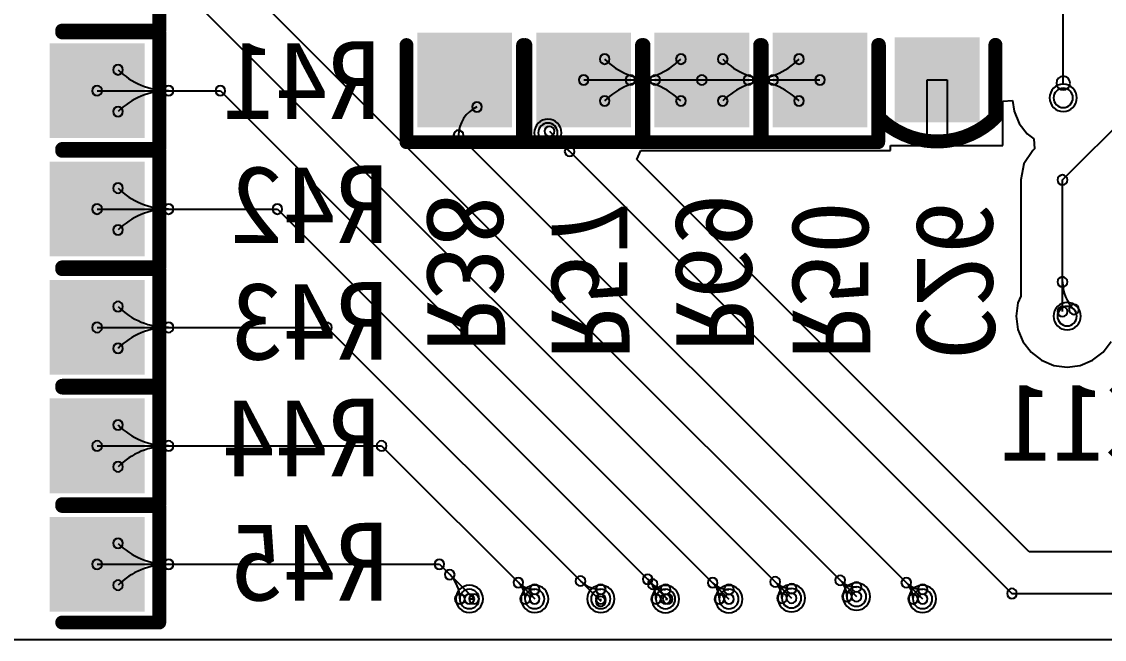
# Model space of a CAD drawing. Header units: inches. Extents: x 32166 to 34772, y 2386 to 4229.
# Drawn here: x 33564.4 to 33624.6, y 3073.3 to 3107.7 of the extents above; entities that cross this region are included whole.
import ezdxf

# ---------------------------------------------------------------- set-up
doc = ezdxf.new("R2010")
doc.units = ezdxf.units.IN
doc.header["$LTSCALE"] = 0.64311
doc.header["$MEASUREMENT"] = 0
for name, color, linetype in [('BOTTOMLAYER', 5, 'CONTINUOUS'), ('BOTTOMOVERLAY', 54, 'CONTINUOUS'), ('BOTTOMPASTE', 16, 'CONTINUOUS'), ('BOTTOMSOLDER', 6, 'CONTINUOUS'), ('KEEPOUTLAYER', 6, 'CONTINUOUS'), ('MULTILAYER', 9, 'CONTINUOUS')]:
    doc.layers.add(name, color=color, linetype=linetype)
doc.styles.get("Standard").update_dxf_attribs({"font": 'txt', "width": 0.8})

msp = doc.modelspace()

# ---------------------------------------------------------------- linework, layer by layer
at = {"layer": 'BOTTOMLAYER'}
for p, q in [((33569.443, 3117.069), (33610.806, 3075.707)), ((33622.254, 3098.879), (33638.928, 3115.554)), ((33622.297, 3104.262), (33622.297, 3113.506)), ((33572.389, 3110.425), (33607.194, 3075.62)), ((33595.642, 3104.435), (33602.209, 3104.435)), ((33602.209, 3104.435), (33608.775, 3104.435)), ((33614.739, 3100.796), (33614.739, 3104.445)), ((33614.739, 3104.445), (33615.836, 3104.445)), ((33615.836, 3104.445), (33615.836, 3100.796)), ((33568.599, 3103.841), (33575.448, 3103.841)), ((33575.448, 3103.841), (33603.716, 3075.573)), ((33618.936, 3103.264), (33619.483, 3103.3)), ((33618.936, 3100.796), (33618.936, 3103.264)), ((33619.483, 3103.3), (33619.561, 3102.708)), ((33619.561, 3102.708), (33619.844, 3102.025)), ((33593.741, 3101.583), (33619.445, 3075.879)), ((33619.844, 3102.025), (33620.294, 3101.438)), ((33588.687, 3101.367), (33614.477, 3075.577)), ((33620.294, 3101.438), (33620.663, 3101.155)), ((33620.663, 3101.155), (33620.699, 3100.608)), ((33598.602, 3100.005), (33598.812, 3100.512)), ((33598.812, 3100.512), (33612.698, 3100.512)), ((33612.698, 3100.512), (33612.698, 3100.796)), ((33612.698, 3100.796), (33614.739, 3100.796)), ((33615.836, 3100.796), (33618.936, 3100.796)), ((33620.612, 3100.521), (33620.109, 3099.768)), ((33620.699, 3100.608), (33620.612, 3100.521)), ((33620.407, 3078.201), (33598.602, 3100.005)), ((33620.109, 3099.768), (33619.932, 3098.879)), ((33619.932, 3098.879), (33619.932, 3092.411)), ((33622.254, 3091.56), (33622.254, 3098.879)), ((33568.599, 3097.257), (33578.619, 3097.257)), ((33578.619, 3097.257), (33600.304, 3075.573)), ((33619.776, 3092.035), (33619.68, 3091.302)), ((33619.932, 3092.411), (33619.776, 3092.035)), ((33619.68, 3091.302), (33619.776, 3090.569)), ((33568.599, 3090.674), (33581.366, 3090.674)), ((33581.366, 3090.674), (33596.592, 3075.448)), ((33619.776, 3090.569), (33620.059, 3089.886)), ((33620.059, 3089.886), (33620.509, 3089.299)), ((33624.515, 3089.299), (33624.965, 3089.886)), ((33620.509, 3089.299), (33621.096, 3088.849)), ((33623.928, 3088.849), (33624.515, 3089.299)), ((33621.096, 3088.849), (33621.779, 3088.566)), ((33621.779, 3088.566), (33622.512, 3088.469)), ((33622.512, 3088.469), (33623.245, 3088.566)), ((33623.245, 3088.566), (33623.928, 3088.849)), ((33568.599, 3084.09), (33584.407, 3084.09)), ((33584.407, 3084.09), (33592.92, 3075.577)), ((33653.943, 3078.201), (33620.407, 3078.201)), ((33568.599, 3077.506), (33587.622, 3077.506)), ((33587.622, 3077.506), (33589.551, 3075.577)), ((33619.445, 3075.879), (33661.047, 3075.879)), ((33589.291, 3075.577), (33589.551, 3075.577)), ((33596.592, 3075.448), (33596.592, 3075.577)), ((33600.191, 3075.573), (33600.304, 3075.573))]:
    msp.add_line(p, q, dxfattribs=at)
for centre, radius, start, end in [((33596.806, 3105.598), 0.274, 0, 180), ((33596.806, 3105.598), 0.274, 0, 180), ((33601.045, 3105.598), 0.274, 0, 180), ((33601.045, 3105.598), 0.274, 0, 180), ((33603.373, 3105.598), 0.274, 0, 180), ((33603.373, 3105.598), 0.274, 0, 180), ((33607.611, 3105.598), 0.274, 0, 180), ((33607.611, 3105.598), 0.274, 0, 180), ((33569.763, 3105.005), 0.274, 0, 180), ((33569.763, 3105.005), 0.274, 0, 180), ((33596.806, 3105.598), 0.274, 180, 0), ((33596.806, 3105.598), 0.274, 180, 0), ((33599.616, 3108.408), 3.974, 225, 270), ((33599.616, 3108.408), 3.974, 225, 270), ((33598.235, 3108.408), 3.974, 270, 315), ((33598.235, 3108.408), 3.974, 270, 315), ((33601.045, 3105.598), 0.274, 180, 0), ((33601.045, 3105.598), 0.274, 180, 0), ((33603.373, 3105.598), 0.274, 180, 0), ((33603.373, 3105.598), 0.274, 180, 0), ((33606.182, 3108.408), 3.974, 225, 270), ((33606.182, 3108.408), 3.974, 225, 270), ((33604.802, 3108.408), 3.974, 270, 315), ((33604.802, 3108.408), 3.974, 270, 315), ((33607.611, 3105.598), 0.274, 180, 0), ((33607.611, 3105.598), 0.274, 180, 0), ((33569.763, 3105.005), 0.274, 180, 0), ((33569.763, 3105.005), 0.274, 180, 0), ((33572.573, 3107.815), 3.974, 225, 270), ((33572.573, 3107.815), 3.974, 225, 270), ((33595.642, 3104.435), 0.274, 0, 180), ((33598.235, 3104.435), 0.274, 0, 180), ((33598.235, 3104.435), 0.274, 0, 180), ((33598.235, 3104.435), 0.274, 0, 180), ((33598.235, 3104.435), 0.274, 0, 180), ((33599.616, 3104.435), 0.274, 0, 180), ((33599.616, 3104.435), 0.274, 0, 180), ((33599.616, 3104.435), 0.274, 0, 180), ((33599.616, 3104.435), 0.274, 0, 180), ((33602.209, 3104.435), 0.274, 0, 180), ((33602.209, 3104.435), 0.274, 0, 180), ((33604.802, 3104.435), 0.274, 0, 180), ((33604.802, 3104.435), 0.274, 0, 180), ((33604.802, 3104.435), 0.274, 0, 180), ((33604.802, 3104.435), 0.274, 0, 180), ((33606.182, 3104.435), 0.274, 0, 180), ((33606.182, 3104.435), 0.274, 0, 180), ((33606.182, 3104.435), 0.274, 0, 180), ((33606.182, 3104.435), 0.274, 0, 180), ((33608.775, 3104.435), 0.274, 0, 180), ((33622.297, 3104.262), 0.378, 0, 180), ((33568.599, 3103.841), 0.274, 0, 180), ((33572.573, 3103.841), 0.274, 0, 180), ((33572.573, 3103.841), 0.274, 0, 180), ((33572.573, 3103.841), 0.274, 0, 180), ((33572.573, 3103.841), 0.274, 0, 180), ((33575.448, 3103.841), 0.274, 0, 180), ((33575.448, 3103.841), 0.274, 0, 180), ((33595.642, 3104.435), 0.274, 180, 0), ((33599.616, 3100.461), 3.974, 90, 135), ((33599.616, 3100.461), 3.974, 90, 135), ((33598.235, 3104.435), 0.274, 180, 0), ((33598.235, 3104.435), 0.274, 180, 0), ((33598.235, 3104.435), 0.274, 180, 0), ((33598.235, 3104.435), 0.274, 180, 0), ((33598.235, 3100.461), 3.974, 45, 90), ((33598.235, 3100.461), 3.974, 45, 90), ((33599.616, 3104.435), 0.274, 180, 0), ((33599.616, 3104.435), 0.274, 180, 0), ((33599.616, 3104.435), 0.274, 180, 0), ((33599.616, 3104.435), 0.274, 180, 0), ((33602.209, 3104.435), 0.274, 180, 0), ((33602.209, 3104.435), 0.274, 180, 0), ((33606.182, 3100.461), 3.974, 90, 135), ((33606.182, 3100.461), 3.974, 90, 135), ((33604.802, 3104.435), 0.274, 180, 0), ((33604.802, 3104.435), 0.274, 180, 0), ((33604.802, 3104.435), 0.274, 180, 0), ((33604.802, 3104.435), 0.274, 180, 0), ((33604.802, 3100.461), 3.974, 45, 90), ((33604.802, 3100.461), 3.974, 45, 90), ((33606.182, 3104.435), 0.274, 180, 0), ((33606.182, 3104.435), 0.274, 180, 0), ((33606.182, 3104.435), 0.274, 180, 0), ((33606.182, 3104.435), 0.274, 180, 0), ((33608.775, 3104.435), 0.274, 180, 0), ((33622.297, 3103.441), 0.54, 0, 180), ((33622.297, 3104.262), 0.378, 180, 0), ((33568.599, 3103.841), 0.274, 180, 0), ((33572.573, 3099.867), 3.974, 90, 135), ((33572.573, 3099.867), 3.974, 90, 135), ((33572.573, 3103.841), 0.274, 180, 0), ((33572.573, 3103.841), 0.274, 180, 0), ((33572.573, 3103.841), 0.274, 180, 0), ((33572.573, 3103.841), 0.274, 180, 0), ((33575.448, 3103.841), 0.274, 180, 0), ((33575.448, 3103.841), 0.274, 180, 0), ((33596.806, 3103.271), 0.274, 0, 180), ((33596.806, 3103.271), 0.274, 0, 180), ((33601.045, 3103.271), 0.274, 0, 180), ((33601.045, 3103.271), 0.274, 0, 180), ((33603.373, 3103.271), 0.274, 0, 180), ((33603.373, 3103.271), 0.274, 0, 180), ((33607.611, 3103.271), 0.274, 0, 180), ((33607.611, 3103.271), 0.274, 0, 180), ((33622.297, 3103.441), 0.54, 180, 0), ((33569.763, 3102.677), 0.274, 0, 180), ((33569.763, 3102.677), 0.274, 0, 180), ((33590.429, 3101.348), 1.742, 114.33714, 180.00014), ((33589.711, 3102.935), 0.274, 0, 180), ((33589.711, 3102.935), 0.274, 180, 0), ((33596.806, 3103.271), 0.274, 180, 0), ((33596.806, 3103.271), 0.274, 180, 0), ((33601.045, 3103.271), 0.274, 180, 0), ((33601.045, 3103.271), 0.274, 180, 0), ((33603.373, 3103.271), 0.274, 180, 0), ((33603.373, 3103.271), 0.274, 180, 0), ((33607.611, 3103.271), 0.274, 180, 0), ((33607.611, 3103.271), 0.274, 180, 0), ((33569.763, 3102.677), 0.274, 180, 0), ((33569.763, 3102.677), 0.274, 180, 0), ((33588.687, 3101.367), 0.274, 0, 180), ((33588.687, 3101.348), 0.274, 0, 180), ((33593.655, 3101.497), 0.54, 0, 180), ((33593.741, 3101.583), 0.274, 0, 180), ((33593.741, 3101.583), 0.274, 180, 0), ((33588.687, 3101.367), 0.274, 180, 0), ((33588.687, 3101.348), 0.274, 180, 0), ((33593.655, 3101.497), 0.54, 180, 0), ((33593.655, 3100.966), 0.274, 0, 180), ((33593.655, 3100.966), 0.274, 0, 180), ((33593.655, 3100.966), 0.274, 180, 0), ((33593.655, 3100.966), 0.274, 180, 0), ((33593.655, 3099.266), 1.7, 44.99975, 89.99975), ((33593.655, 3099.266), 1.7, 44.99975, 89.99975), ((33594.857, 3100.468), 0.274, 0, 180), ((33594.857, 3100.468), 0.274, 0, 180), ((33594.857, 3100.468), 0.274, 180, 0), ((33594.857, 3100.468), 0.274, 180, 0), ((33622.254, 3098.879), 0.274, 0, 180), ((33622.254, 3098.879), 0.274, 0, 180), ((33569.763, 3098.421), 0.274, 0, 180), ((33569.763, 3098.421), 0.274, 0, 180), ((33622.254, 3098.879), 0.274, 180, 0), ((33622.254, 3098.879), 0.274, 180, 0), ((33569.763, 3098.421), 0.274, 180, 0), ((33569.763, 3098.421), 0.274, 180, 0), ((33572.573, 3101.231), 3.974, 225, 270), ((33572.573, 3101.231), 3.974, 225, 270), ((33568.599, 3097.257), 0.274, 0, 180), ((33572.573, 3097.257), 0.274, 0, 180), ((33572.573, 3097.257), 0.274, 0, 180), ((33572.573, 3097.257), 0.274, 0, 180), ((33572.573, 3097.257), 0.274, 0, 180), ((33578.619, 3097.257), 0.274, 0, 180), ((33578.619, 3097.257), 0.274, 0, 180), ((33568.599, 3097.257), 0.274, 180, 0), ((33572.573, 3093.284), 3.974, 90, 135), ((33572.573, 3093.284), 3.974, 90, 135), ((33572.573, 3097.257), 0.274, 180, 0), ((33572.573, 3097.257), 0.274, 180, 0), ((33572.573, 3097.257), 0.274, 180, 0), ((33572.573, 3097.257), 0.274, 180, 0), ((33578.619, 3097.257), 0.274, 180, 0), ((33578.619, 3097.257), 0.274, 180, 0), ((33569.763, 3096.094), 0.274, 0, 180), ((33569.763, 3096.094), 0.274, 0, 180), ((33569.763, 3096.094), 0.274, 180, 0), ((33569.763, 3096.094), 0.274, 180, 0), ((33622.254, 3093.208), 0.274, 0, 180), ((33622.254, 3093.208), 0.274, 0, 180), ((33622.254, 3093.208), 0.274, 180, 0), ((33622.254, 3093.208), 0.274, 180, 0), ((33624.419, 3093.208), 2.165, 180.0002, 225.0002), ((33624.419, 3093.208), 2.165, 180.0002, 225.0002), ((33569.763, 3091.838), 0.274, 0, 180), ((33569.763, 3091.838), 0.274, 0, 180), ((33622.888, 3091.677), 0.274, 0, 180), ((33622.888, 3091.677), 0.274, 0, 180), ((33569.763, 3091.838), 0.274, 180, 0), ((33569.763, 3091.838), 0.274, 180, 0), ((33572.573, 3094.647), 3.974, 225, 270), ((33572.573, 3094.647), 3.974, 225, 270), ((33622.512, 3091.302), 0.54, 0, 180), ((33622.512, 3091.302), 0.54, 180, 0), ((33622.254, 3091.56), 0.274, 0, 180), ((33622.254, 3091.56), 0.274, 180, 0), ((33622.888, 3091.677), 0.274, 180, 0), ((33622.888, 3091.677), 0.274, 180, 0), ((33568.599, 3090.674), 0.274, 0, 180), ((33572.573, 3090.674), 0.274, 0, 180), ((33572.573, 3090.674), 0.274, 0, 180), ((33572.573, 3090.674), 0.274, 0, 180), ((33572.573, 3090.674), 0.274, 0, 180), ((33581.366, 3090.674), 0.274, 0, 180), ((33581.366, 3090.674), 0.274, 0, 180), ((33568.599, 3090.674), 0.274, 180, 0), ((33572.573, 3086.7), 3.974, 90, 135), ((33572.573, 3086.7), 3.974, 90, 135), ((33572.573, 3090.674), 0.274, 180, 0), ((33572.573, 3090.674), 0.274, 180, 0), ((33572.573, 3090.674), 0.274, 180, 0), ((33572.573, 3090.674), 0.274, 180, 0), ((33581.366, 3090.674), 0.274, 180, 0), ((33581.366, 3090.674), 0.274, 180, 0), ((33569.763, 3089.51), 0.274, 0, 180), ((33569.763, 3089.51), 0.274, 0, 180), ((33569.763, 3089.51), 0.274, 180, 0), ((33569.763, 3089.51), 0.274, 180, 0), ((33569.763, 3085.254), 0.274, 0, 180), ((33569.763, 3085.254), 0.274, 0, 180), ((33569.763, 3085.254), 0.274, 180, 0), ((33569.763, 3085.254), 0.274, 180, 0), ((33572.573, 3088.064), 3.974, 225, 270), ((33572.573, 3088.064), 3.974, 225, 270), ((33568.599, 3084.09), 0.274, 0, 180), ((33568.599, 3084.09), 0.274, 180, 0), ((33572.573, 3080.116), 3.974, 90, 135), ((33572.573, 3080.116), 3.974, 90, 135), ((33572.573, 3084.09), 0.274, 0, 180), ((33572.573, 3084.09), 0.274, 0, 180), ((33572.573, 3084.09), 0.274, 0, 180), ((33572.573, 3084.09), 0.274, 0, 180), ((33572.573, 3084.09), 0.274, 180, 0), ((33572.573, 3084.09), 0.274, 180, 0), ((33572.573, 3084.09), 0.274, 180, 0), ((33572.573, 3084.09), 0.274, 180, 0), ((33584.407, 3084.09), 0.274, 0, 180), ((33584.407, 3084.09), 0.274, 0, 180), ((33584.407, 3084.09), 0.274, 180, 0), ((33584.407, 3084.09), 0.274, 180, 0), ((33569.763, 3082.926), 0.274, 0, 180), ((33569.763, 3082.926), 0.274, 0, 180), ((33569.763, 3082.926), 0.274, 180, 0), ((33569.763, 3082.926), 0.274, 180, 0), ((33569.763, 3078.67), 0.274, 0, 180), ((33569.763, 3078.67), 0.274, 0, 180), ((33569.763, 3078.67), 0.274, 180, 0), ((33569.763, 3078.67), 0.274, 180, 0), ((33572.573, 3081.48), 3.974, 225, 270), ((33572.573, 3081.48), 3.974, 225, 270), ((33568.599, 3077.506), 0.274, 0, 180), ((33568.599, 3077.506), 0.274, 180, 0), ((33572.573, 3073.533), 3.974, 90, 135), ((33572.573, 3073.533), 3.974, 90, 135), ((33572.573, 3077.506), 0.274, 0, 180), ((33572.573, 3077.506), 0.274, 0, 180), ((33572.573, 3077.506), 0.274, 0, 180), ((33572.573, 3077.506), 0.274, 0, 180), ((33572.573, 3077.506), 0.274, 180, 0), ((33572.573, 3077.506), 0.274, 180, 0), ((33572.573, 3077.506), 0.274, 180, 0), ((33572.573, 3077.506), 0.274, 180, 0), ((33587.622, 3077.506), 0.274, 0, 180), ((33587.622, 3077.506), 0.274, 0, 180), ((33587.622, 3077.506), 0.274, 180, 0), ((33587.622, 3077.506), 0.274, 180, 0), ((33588.2, 3076.928), 0.274, 0, 180), ((33588.2, 3076.928), 0.274, 0, 180), ((33588.2, 3076.928), 0.274, 180, 0), ((33588.2, 3076.928), 0.274, 180, 0), ((33586.849, 3075.577), 1.911, 0.00024, 45.00024), ((33586.849, 3075.577), 1.911, 0.00024, 45.00024), ((33595.465, 3076.575), 0.274, 0, 180), ((33595.465, 3076.575), 0.274, 0, 180), ((33599.205, 3076.671), 0.274, 0, 180), ((33599.205, 3076.671), 0.274, 0, 180), ((33609.898, 3076.614), 0.274, 0, 180), ((33609.898, 3076.614), 0.274, 0, 180), ((33609.898, 3076.614), 0.274, 0, 180), ((33609.898, 3076.614), 0.274, 0, 180), ((33569.763, 3076.343), 0.274, 0, 180), ((33569.763, 3076.343), 0.274, 0, 180), ((33569.763, 3076.343), 0.274, 180, 0), ((33569.763, 3076.343), 0.274, 180, 0), ((33592.013, 3076.484), 0.274, 0, 180), ((33592.013, 3076.484), 0.274, 0, 180), ((33592.013, 3076.484), 0.274, 0, 180), ((33592.013, 3076.484), 0.274, 0, 180), ((33592.013, 3076.484), 0.274, 180, 0), ((33592.013, 3076.484), 0.274, 180, 0), ((33592.013, 3076.484), 0.274, 180, 0), ((33592.013, 3076.484), 0.274, 180, 0), ((33591.106, 3075.577), 1.283, 0.00037, 45.00037), ((33592.92, 3077.391), 1.283, 224.99963, 269.99963), ((33592.92, 3077.391), 1.283, 224.99963, 269.99963), ((33591.106, 3075.577), 1.283, 0.00037, 45.00037), ((33592.92, 3076.108), 0.274, 0, 180), ((33592.92, 3076.108), 0.274, 0, 180), ((33595.465, 3076.575), 0.274, 180, 0), ((33595.465, 3076.575), 0.274, 180, 0), ((33596.592, 3077.702), 1.594, 224.99995, 269.99995), ((33596.592, 3077.702), 1.594, 224.99995, 269.99995), ((33596.592, 3076.108), 0.274, 0, 180), ((33596.592, 3076.108), 0.274, 0, 180), ((33599.205, 3076.671), 0.274, 180, 0), ((33599.205, 3076.671), 0.274, 180, 0), ((33599.476, 3076.4), 0.274, 0, 180), ((33599.476, 3076.4), 0.274, 0, 180), ((33599.476, 3076.4), 0.274, 180, 0), ((33599.476, 3076.4), 0.274, 180, 0), ((33598.106, 3075.573), 1.554, 0.00003, 45.00003), ((33598.106, 3075.573), 1.554, 0.00003, 45.00003), ((33600.191, 3077.116), 1.012, 225.00049, 270.00049), ((33600.191, 3077.116), 1.012, 225.00049, 270.00049), ((33600.191, 3076.104), 0.274, 0, 180), ((33600.191, 3076.104), 0.274, 0, 180), ((33602.809, 3076.48), 0.274, 0, 180), ((33602.809, 3076.48), 0.274, 0, 180), ((33602.809, 3076.48), 0.274, 0, 180), ((33602.809, 3076.48), 0.274, 0, 180), ((33602.809, 3076.48), 0.274, 180, 0), ((33602.809, 3076.48), 0.274, 180, 0), ((33602.809, 3076.48), 0.274, 180, 0), ((33602.809, 3076.48), 0.274, 180, 0), ((33601.902, 3075.573), 1.283, 0.00037, 45.00037), ((33603.716, 3077.387), 1.283, 224.99963, 269.99963), ((33603.716, 3077.387), 1.283, 224.99963, 269.99963), ((33601.902, 3075.573), 1.283, 0.00037, 45.00037), ((33603.716, 3076.104), 0.274, 0, 180), ((33603.716, 3076.104), 0.274, 0, 180), ((33606.287, 3076.527), 0.274, 0, 180), ((33606.287, 3076.527), 0.274, 0, 180), ((33606.287, 3076.527), 0.274, 0, 180), ((33606.287, 3076.527), 0.274, 0, 180), ((33606.287, 3076.527), 0.274, 180, 0), ((33606.287, 3076.527), 0.274, 180, 0), ((33606.287, 3076.527), 0.274, 180, 0), ((33606.287, 3076.527), 0.274, 180, 0), ((33605.38, 3075.62), 1.283, 0.00037, 45.00037), ((33607.194, 3077.434), 1.283, 224.99963, 269.99963), ((33607.194, 3077.434), 1.283, 224.99963, 269.99963), ((33605.38, 3075.62), 1.283, 0.00037, 45.00037), ((33607.194, 3076.152), 0.274, 0, 180), ((33607.194, 3076.152), 0.274, 0, 180), ((33609.898, 3076.614), 0.274, 180, 0), ((33609.898, 3076.614), 0.274, 180, 0), ((33609.898, 3076.614), 0.274, 180, 0), ((33609.898, 3076.614), 0.274, 180, 0), ((33608.991, 3075.707), 1.283, 0.00037, 45.00037), ((33610.806, 3077.521), 1.283, 224.99963, 269.99963), ((33610.806, 3077.521), 1.283, 224.99963, 269.99963), ((33608.991, 3075.707), 1.283, 0.00037, 45.00037), ((33610.806, 3075.707), 0.54, 0, 180), ((33610.806, 3076.238), 0.274, 0, 180), ((33610.806, 3076.238), 0.274, 0, 180), ((33613.57, 3076.484), 0.274, 0, 180), ((33613.57, 3076.484), 0.274, 0, 180), ((33613.57, 3076.484), 0.274, 180, 0), ((33613.57, 3076.484), 0.274, 180, 0), ((33614.477, 3077.391), 1.283, 224.99963, 269.99963), ((33612.663, 3075.577), 1.283, 0.00037, 45.00037), ((33614.477, 3076.108), 0.274, 0, 180), ((33588.76, 3075.577), 0.274, 0, 180), ((33588.76, 3075.577), 0.274, 0, 180), ((33589.291, 3075.577), 0.54, 0, 180), ((33589.291, 3075.577), 0.274, 0, 180), ((33589.551, 3075.577), 0.274, 0, 180), ((33589.551, 3075.577), 0.274, 0, 180), ((33592.389, 3075.577), 0.274, 0, 180), ((33592.389, 3075.577), 0.274, 0, 180), ((33592.92, 3075.577), 0.54, 0, 180), ((33592.92, 3076.108), 0.274, 180, 0), ((33592.92, 3076.108), 0.274, 180, 0), ((33592.92, 3075.577), 0.274, 0, 180), ((33596.592, 3075.577), 0.54, 0, 180), ((33596.592, 3076.108), 0.274, 180, 0), ((33596.592, 3076.108), 0.274, 180, 0), ((33596.592, 3075.577), 0.274, 0, 180), ((33596.592, 3075.448), 0.274, 0, 180), ((33596.592, 3075.448), 0.274, 0, 180), ((33599.66, 3075.573), 0.274, 0, 180), ((33599.66, 3075.573), 0.274, 0, 180), ((33600.191, 3075.573), 0.54, 0, 180), ((33600.191, 3076.104), 0.274, 180, 0), ((33600.191, 3076.104), 0.274, 180, 0), ((33600.191, 3075.573), 0.274, 0, 180), ((33600.304, 3075.573), 0.274, 0, 180), ((33600.304, 3075.573), 0.274, 0, 180), ((33603.185, 3075.573), 0.274, 0, 180), ((33603.185, 3075.573), 0.274, 0, 180), ((33603.716, 3075.573), 0.54, 0, 180), ((33603.716, 3076.104), 0.274, 180, 0), ((33603.716, 3076.104), 0.274, 180, 0), ((33603.716, 3075.573), 0.274, 0, 180), ((33606.663, 3075.62), 0.274, 0, 180), ((33606.663, 3075.62), 0.274, 0, 180), ((33607.194, 3075.62), 0.54, 0, 180), ((33607.194, 3076.152), 0.274, 180, 0), ((33607.194, 3076.152), 0.274, 180, 0), ((33607.194, 3075.62), 0.274, 0, 180), ((33610.274, 3075.707), 0.274, 0, 180), ((33610.274, 3075.707), 0.274, 0, 180), ((33610.274, 3075.707), 0.274, 180, 0), ((33610.274, 3075.707), 0.274, 180, 0), ((33610.806, 3075.707), 0.54, 180, 0), ((33610.806, 3076.238), 0.274, 180, 0), ((33610.806, 3076.238), 0.274, 180, 0), ((33610.806, 3075.707), 0.274, 0, 180), ((33610.806, 3075.707), 0.274, 180, 0), ((33613.946, 3075.577), 0.274, 0, 180), ((33614.477, 3075.577), 0.54, 0, 180), ((33614.477, 3076.108), 0.274, 180, 0), ((33614.477, 3075.577), 0.274, 0, 180), ((33619.445, 3075.879), 0.274, 0, 180), ((33619.445, 3075.879), 0.274, 0, 180), ((33619.445, 3075.879), 0.274, 180, 0), ((33619.445, 3075.879), 0.274, 180, 0), ((33588.76, 3075.577), 0.274, 180, 0), ((33588.76, 3075.577), 0.274, 180, 0), ((33589.291, 3075.577), 0.54, 180, 0), ((33589.291, 3075.577), 0.274, 180, 0), ((33589.551, 3075.577), 0.274, 180, 0), ((33589.551, 3075.577), 0.274, 180, 0), ((33592.389, 3075.577), 0.274, 180, 0), ((33592.389, 3075.577), 0.274, 180, 0), ((33592.92, 3075.577), 0.54, 180, 0), ((33592.92, 3075.577), 0.274, 180, 0), ((33596.592, 3075.577), 0.54, 180, 0), ((33596.592, 3075.577), 0.274, 180, 0), ((33596.592, 3075.448), 0.274, 180, 0), ((33596.592, 3075.448), 0.274, 180, 0), ((33599.66, 3075.573), 0.274, 180, 0), ((33599.66, 3075.573), 0.274, 180, 0), ((33600.191, 3075.573), 0.54, 180, 0), ((33600.191, 3075.573), 0.274, 180, 0), ((33600.304, 3075.573), 0.274, 180, 0), ((33600.304, 3075.573), 0.274, 180, 0), ((33603.185, 3075.573), 0.274, 180, 0), ((33603.185, 3075.573), 0.274, 180, 0), ((33603.716, 3075.573), 0.54, 180, 0), ((33603.716, 3075.573), 0.274, 180, 0), ((33606.663, 3075.62), 0.274, 180, 0), ((33606.663, 3075.62), 0.274, 180, 0), ((33607.194, 3075.62), 0.54, 180, 0), ((33607.194, 3075.62), 0.274, 180, 0), ((33613.946, 3075.577), 0.274, 180, 0), ((33614.477, 3075.577), 0.54, 180, 0), ((33614.477, 3075.577), 0.274, 180, 0)]:
    msp.add_arc(centre, radius, start, end, dxfattribs=at)
for points in [[(33586.838, 3106.629), (33586.838, 3102.24), (33591.227, 3106.629), (33591.227, 3102.24)], [(33597.837, 3102.24), (33597.837, 3106.629), (33593.448, 3102.24), (33593.448, 3106.629)], [(33604.403, 3102.24), (33604.403, 3106.629), (33600.014, 3102.24), (33600.014, 3106.629)], [(33610.97, 3102.24), (33610.97, 3106.629), (33606.581, 3102.24), (33606.581, 3106.629)], [(33613.367, 3106.364), (33613.367, 3102.524), (33617.208, 3106.364), (33617.208, 3102.524)], [(33566.405, 3101.647), (33570.794, 3101.647), (33566.405, 3106.036), (33570.794, 3106.036)], [(33566.405, 3095.063), (33570.794, 3095.063), (33566.405, 3099.452), (33570.794, 3099.452)], [(33566.405, 3088.479), (33570.794, 3088.479), (33566.405, 3092.868), (33570.794, 3092.868)], [(33566.405, 3081.895), (33570.794, 3081.895), (33566.405, 3086.285), (33570.794, 3086.285)], [(33566.405, 3075.312), (33570.794, 3075.312), (33566.405, 3079.701), (33570.794, 3079.701)]]:
    msp.add_solid(points, dxfattribs=at)
at = {"layer": 'BOTTOMOVERLAY'}
for points, const_width in [([(33572.055, 3107.185), (33572.055, 3113.665)], 0.768), ([(33566.655, 3107.185), (33572.055, 3107.185)], 0.768), ([(33566.655, 3107.081), (33572.055, 3107.081)], 0.768), ([(33572.055, 3100.601), (33572.055, 3107.081)], 0.768), ([(33585.793, 3100.979), (33585.793, 3106.379)], 0.768), ([(33592.273, 3100.979), (33592.273, 3106.379)], 0.768), ([(33592.402, 3100.979), (33592.402, 3106.379)], 0.768), ([(33598.882, 3100.979), (33598.882, 3106.379)], 0.768), ([(33598.969, 3100.979), (33598.969, 3106.379)], 0.768), ([(33605.449, 3100.979), (33605.449, 3106.379)], 0.768), ([(33605.535, 3100.979), (33605.535, 3106.379)], 0.768), ([(33612.015, 3100.979), (33612.015, 3106.379)], 0.768), ([(33612.047, 3102.358), (33612.047, 3106.388)], 0.778), ([(33618.527, 3102.358), (33618.527, 3106.388)], 0.778), ([(33566.655, 3100.601), (33572.055, 3100.601)], 0.768), ([(33585.793, 3100.979), (33592.273, 3100.979)], 0.768), ([(33592.402, 3100.979), (33598.882, 3100.979)], 0.768), ([(33598.969, 3100.979), (33605.449, 3100.979)], 0.768), ([(33605.535, 3100.979), (33612.015, 3100.979)], 0.768), ([(33566.655, 3100.497), (33572.055, 3100.497)], 0.768), ([(33572.055, 3094.017), (33572.055, 3100.497)], 0.768), ([(33566.655, 3094.017), (33572.055, 3094.017)], 0.768), ([(33566.655, 3093.914), (33572.055, 3093.914)], 0.768), ([(33572.055, 3087.434), (33572.055, 3093.914)], 0.768), ([(33566.655, 3087.434), (33572.055, 3087.434)], 0.768), ([(33566.655, 3087.33), (33572.055, 3087.33)], 0.768), ([(33572.055, 3080.85), (33572.055, 3087.33)], 0.768), ([(33566.655, 3080.85), (33572.055, 3080.85)], 0.768), ([(33566.655, 3080.746), (33572.055, 3080.746)], 0.768), ([(33572.055, 3074.266), (33572.055, 3080.746)], 0.768), ([(33566.655, 3074.266), (33572.055, 3074.266)], 0.768)]:
    msp.add_lwpolyline(points, dxfattribs=dict(at, const_width=const_width))
for points, const_width in [([(33566.655, 3106.993, 1), (33566.655, 3107.377, 1)], 0.384), ([(33572.055, 3106.993, 1), (33572.055, 3107.377, 1)], 0.384), ([(33572.055, 3106.993, 1), (33572.055, 3107.377, 1)], 0.384), ([(33566.655, 3106.889, 1), (33566.655, 3107.273, 1)], 0.384), ([(33572.055, 3106.889, 1), (33572.055, 3107.273, 1)], 0.384), ([(33572.055, 3106.889, 1), (33572.055, 3107.273, 1)], 0.384), ([(33585.601, 3106.379, 1), (33585.985, 3106.379, 1)], 0.384), ([(33592.081, 3106.379, 1), (33592.465, 3106.379, 1)], 0.384), ([(33592.594, 3106.379, 1), (33592.21, 3106.379, 1)], 0.384), ([(33599.074, 3106.379, 1), (33598.69, 3106.379, 1)], 0.384), ([(33599.161, 3106.379, 1), (33598.777, 3106.379, 1)], 0.384), ([(33605.641, 3106.379, 1), (33605.257, 3106.379, 1)], 0.384), ([(33605.727, 3106.379, 1), (33605.343, 3106.379, 1)], 0.384), ([(33612.207, 3106.379, 1), (33611.823, 3106.379, 1)], 0.384), ([(33611.853, 3106.388, 1), (33612.242, 3106.388, 1)], 0.389), ([(33618.333, 3106.388, 1), (33618.722, 3106.388, 1)], 0.389), ([(33611.853, 3102.358, 1), (33612.242, 3102.358, 1)], 0.389), ([(33611.853, 3102.358, 1), (33612.242, 3102.358, 1)], 0.389), ([(33618.333, 3102.358, 1), (33618.722, 3102.358, 1)], 0.389), ([(33618.333, 3102.358, 1), (33618.722, 3102.358, 1)], 0.389), ([(33566.655, 3100.409, 1), (33566.655, 3100.793, 1)], 0.384), ([(33572.055, 3100.409, 1), (33572.055, 3100.793, 1)], 0.384), ([(33572.055, 3100.409, 1), (33572.055, 3100.793, 1)], 0.384), ([(33585.601, 3100.979, 1), (33585.985, 3100.979, 1)], 0.384), ([(33585.601, 3100.979, 1), (33585.985, 3100.979, 1)], 0.384), ([(33592.081, 3100.979, 1), (33592.465, 3100.979, 1)], 0.384), ([(33592.081, 3100.979, 1), (33592.465, 3100.979, 1)], 0.384), ([(33592.594, 3100.979, 1), (33592.21, 3100.979, 1)], 0.384), ([(33592.594, 3100.979, 1), (33592.21, 3100.979, 1)], 0.384), ([(33599.074, 3100.979, 1), (33598.69, 3100.979, 1)], 0.384), ([(33599.074, 3100.979, 1), (33598.69, 3100.979, 1)], 0.384), ([(33599.161, 3100.979, 1), (33598.777, 3100.979, 1)], 0.384), ([(33599.161, 3100.979, 1), (33598.777, 3100.979, 1)], 0.384), ([(33605.641, 3100.979, 1), (33605.257, 3100.979, 1)], 0.384), ([(33605.641, 3100.979, 1), (33605.257, 3100.979, 1)], 0.384), ([(33605.727, 3100.979, 1), (33605.343, 3100.979, 1)], 0.384), ([(33605.727, 3100.979, 1), (33605.343, 3100.979, 1)], 0.384), ([(33612.207, 3100.979, 1), (33611.823, 3100.979, 1)], 0.384), ([(33612.207, 3100.979, 1), (33611.823, 3100.979, 1)], 0.384), ([(33566.655, 3100.305, 1), (33566.655, 3100.689, 1)], 0.384), ([(33572.055, 3100.305, 1), (33572.055, 3100.689, 1)], 0.384), ([(33572.055, 3100.305, 1), (33572.055, 3100.689, 1)], 0.384), ([(33566.655, 3093.825, 1), (33566.655, 3094.209, 1)], 0.384), ([(33566.655, 3093.722, 1), (33566.655, 3094.106, 1)], 0.384), ([(33572.055, 3093.825, 1), (33572.055, 3094.209, 1)], 0.384), ([(33572.055, 3093.825, 1), (33572.055, 3094.209, 1)], 0.384), ([(33572.055, 3093.722, 1), (33572.055, 3094.106, 1)], 0.384), ([(33572.055, 3093.722, 1), (33572.055, 3094.106, 1)], 0.384), ([(33566.655, 3087.242, 1), (33566.655, 3087.626, 1)], 0.384), ([(33566.655, 3087.138, 1), (33566.655, 3087.522, 1)], 0.384), ([(33572.055, 3087.242, 1), (33572.055, 3087.626, 1)], 0.384), ([(33572.055, 3087.242, 1), (33572.055, 3087.626, 1)], 0.384), ([(33572.055, 3087.138, 1), (33572.055, 3087.522, 1)], 0.384), ([(33572.055, 3087.138, 1), (33572.055, 3087.522, 1)], 0.384), ([(33566.655, 3080.658, 1), (33566.655, 3081.042, 1)], 0.384), ([(33566.655, 3080.554, 1), (33566.655, 3080.938, 1)], 0.384), ([(33572.055, 3080.658, 1), (33572.055, 3081.042, 1)], 0.384), ([(33572.055, 3080.658, 1), (33572.055, 3081.042, 1)], 0.384), ([(33572.055, 3080.554, 1), (33572.055, 3080.938, 1)], 0.384), ([(33572.055, 3080.554, 1), (33572.055, 3080.938, 1)], 0.384), ([(33566.655, 3074.074, 1), (33566.655, 3074.458, 1)], 0.384), ([(33572.055, 3074.074, 1), (33572.055, 3074.458, 1)], 0.384), ([(33572.055, 3074.074, 1), (33572.055, 3074.458, 1)], 0.384)]:
    msp.add_lwpolyline(points, format="xyb", close=True, dxfattribs=dict(at, const_width=const_width))
at = {"layer": 'BOTTOMOVERLAY', "const_width": 0.778}
msp.add_lwpolyline([(33618.527, 3102.358, -0.414214), (33612.047, 3102.358)], format="xyb", dxfattribs=at)
at = {"layer": 'BOTTOMPASTE'}
for points in [[(33586.838, 3106.629), (33586.838, 3102.24), (33591.227, 3106.629), (33591.227, 3102.24)], [(33597.837, 3102.24), (33597.837, 3106.629), (33593.448, 3102.24), (33593.448, 3106.629)], [(33604.403, 3102.24), (33604.403, 3106.629), (33600.014, 3102.24), (33600.014, 3106.629)], [(33610.97, 3102.24), (33610.97, 3106.629), (33606.581, 3102.24), (33606.581, 3106.629)], [(33613.367, 3106.364), (33613.367, 3102.524), (33617.208, 3106.364), (33617.208, 3102.524)], [(33566.405, 3101.647), (33570.794, 3101.647), (33566.405, 3106.036), (33570.794, 3106.036)], [(33566.405, 3095.063), (33570.794, 3095.063), (33566.405, 3099.452), (33570.794, 3099.452)], [(33566.405, 3088.479), (33570.794, 3088.479), (33566.405, 3092.868), (33570.794, 3092.868)], [(33566.405, 3081.895), (33570.794, 3081.895), (33566.405, 3086.285), (33570.794, 3086.285)], [(33566.405, 3075.312), (33570.794, 3075.312), (33566.405, 3079.701), (33570.794, 3079.701)]]:
    msp.add_solid(points, dxfattribs=at)
at = {"layer": 'BOTTOMSOLDER'}
for centre, start, end in [((33622.297, 3103.441), 0, 180), ((33622.297, 3103.441), 180, 0), ((33593.655, 3101.497), 0, 180), ((33593.655, 3101.497), 180, 0), ((33622.512, 3091.302), 0, 180), ((33622.512, 3091.302), 180, 0), ((33589.291, 3075.577), 0, 180), ((33592.92, 3075.577), 0, 180), ((33596.592, 3075.577), 0, 180), ((33600.191, 3075.573), 0, 180), ((33603.716, 3075.573), 0, 180), ((33607.194, 3075.62), 0, 180), ((33610.806, 3075.707), 0, 180), ((33614.477, 3075.577), 0, 180), ((33610.806, 3075.707), 180, 0), ((33589.291, 3075.577), 180, 0), ((33592.92, 3075.577), 180, 0), ((33596.592, 3075.577), 180, 0), ((33600.191, 3075.573), 180, 0), ((33603.716, 3075.573), 180, 0), ((33607.194, 3075.62), 180, 0), ((33614.477, 3075.577), 180, 0)]:
    msp.add_arc(centre, 0.759, start, end, dxfattribs=at)
for points in [[(33586.399, 3107.068), (33586.399, 3101.801), (33591.666, 3107.068), (33591.666, 3101.801)], [(33598.276, 3101.801), (33598.276, 3107.068), (33593.009, 3101.801), (33593.009, 3107.068)], [(33604.842, 3101.801), (33604.842, 3107.068), (33599.575, 3101.801), (33599.575, 3107.068)], [(33611.409, 3101.801), (33611.409, 3107.068), (33606.142, 3101.801), (33606.142, 3107.068)], [(33565.966, 3101.208), (33571.233, 3101.208), (33565.966, 3106.475), (33571.233, 3106.475)], [(33612.928, 3106.803), (33612.928, 3102.085), (33617.646, 3106.803), (33617.646, 3102.085)], [(33565.966, 3094.624), (33571.233, 3094.624), (33565.966, 3099.891), (33571.233, 3099.891)], [(33565.966, 3088.04), (33571.233, 3088.04), (33565.966, 3093.307), (33571.233, 3093.307)], [(33565.966, 3081.457), (33571.233, 3081.457), (33565.966, 3086.724), (33571.233, 3086.724)], [(33565.966, 3074.873), (33571.233, 3074.873), (33565.966, 3080.14), (33571.233, 3080.14)]]:
    msp.add_solid(points, dxfattribs=at)
at = {"layer": 'KEEPOUTLAYER'}
msp.add_line((32893.167, 3073.33), (34340.368, 3073.33), dxfattribs=at)
at = {"layer": 'MULTILAYER'}
for centre, start, end in [((33622.297, 3103.441), 0, 180), ((33622.297, 3103.441), 180, 0), ((33593.655, 3101.497), 0, 180), ((33593.655, 3101.497), 180, 0), ((33622.512, 3091.302), 0, 180), ((33622.512, 3091.302), 180, 0), ((33610.806, 3075.707), 0, 180), ((33589.291, 3075.577), 0, 180), ((33592.92, 3075.577), 0, 180), ((33596.592, 3075.577), 0, 180), ((33600.191, 3075.573), 0, 180), ((33603.716, 3075.573), 0, 180), ((33607.194, 3075.62), 0, 180), ((33610.806, 3075.707), 180, 0), ((33614.477, 3075.577), 0, 180), ((33589.291, 3075.577), 180, 0), ((33592.92, 3075.577), 180, 0), ((33596.592, 3075.577), 180, 0), ((33600.191, 3075.573), 180, 0), ((33603.716, 3075.573), 180, 0), ((33607.194, 3075.62), 180, 0), ((33614.477, 3075.577), 180, 0)]:
    msp.add_arc(centre, 0.54, start, end, dxfattribs=at)

# ---------------------------------------------------------------- texts
at = {"layer": 'BOTTOMOVERLAY', "text_generation_flag": 2}
for s, rotation, p in [('R41', 360, (33584.367, 3102.274)), ('R42', 360, (33584.799, 3095.362)), ('R38', 270, (33586.959, 3089.314)), ('R57', 270, (33593.871, 3088.882)), ('R69', 270, (33600.783, 3089.314)), ('R50', 270, (33607.263, 3088.882)), ('C26', 270, (33614.175, 3088.882)), ('R43', 360, (33584.799, 3088.882)), ('C11', 360, (33627.567, 3083.266)), ('R44', 360, (33584.367, 3082.402)), ('R45', 360, (33584.799, 3075.49))]:
    msp.add_text(s, height=4.32, rotation=rotation, dxfattribs=at).set_placement(p)

doc.saveas('drawing.dxf')
